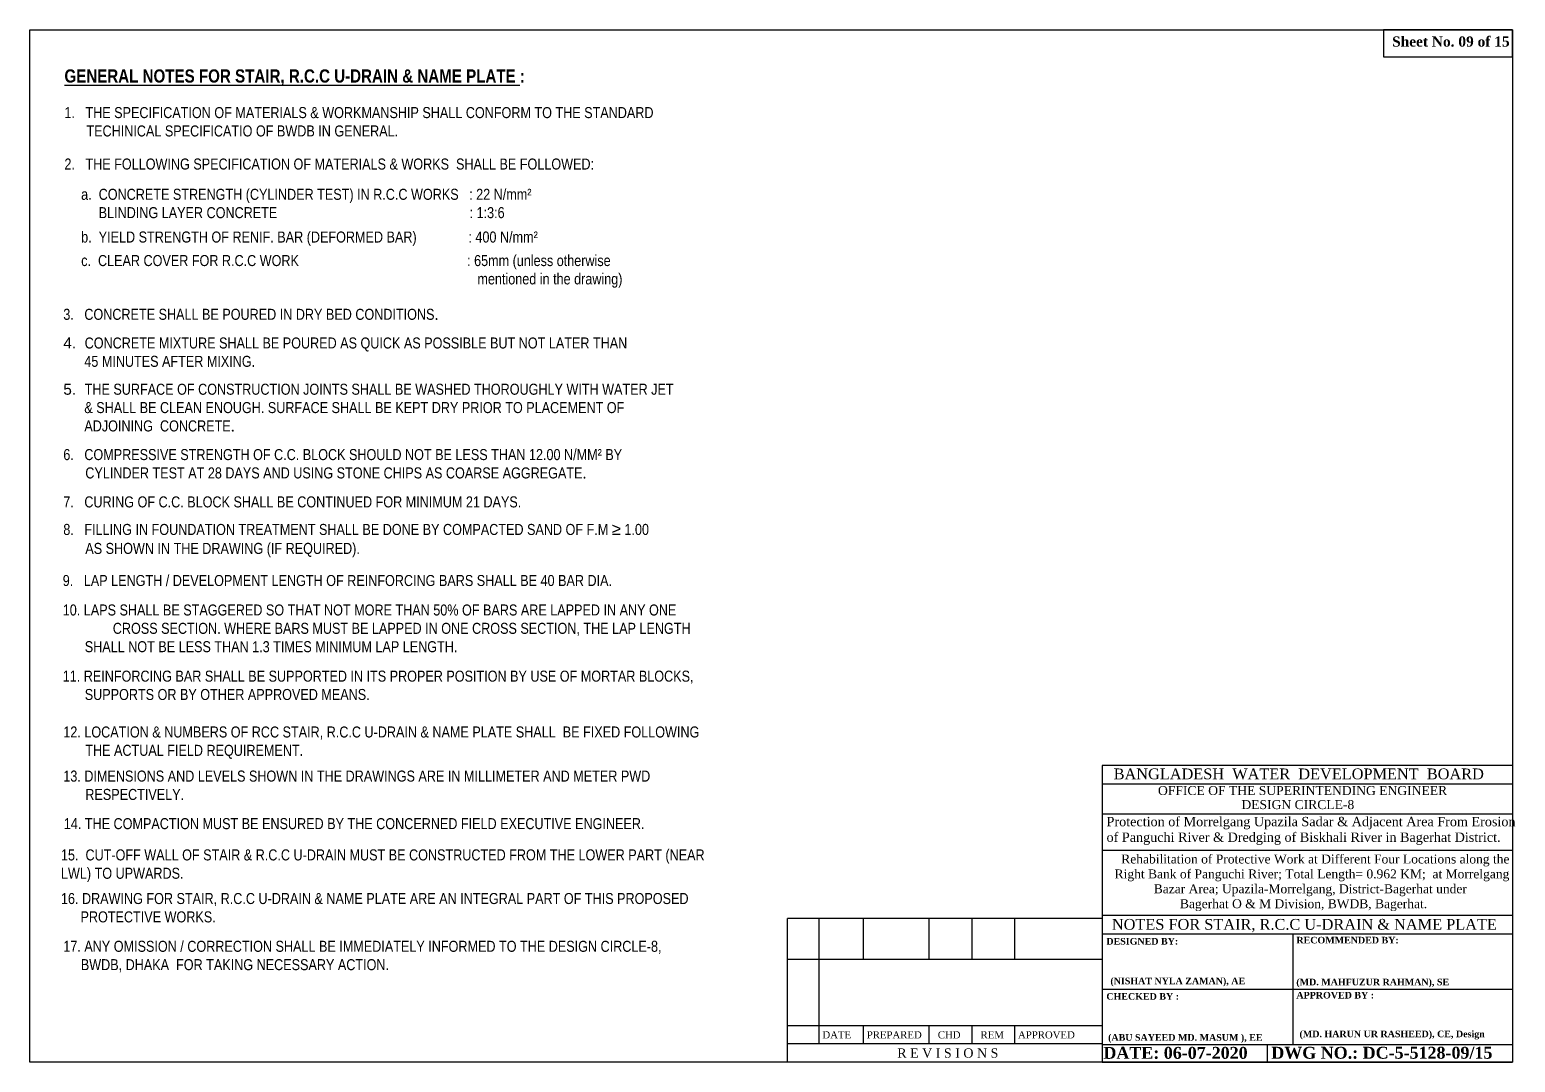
# Model space of a CAD drawing. Header units: metres. Extents: x -1354 to 3686, y -9962 to -7697.
# Drawn here: x 2393.6 to 2504.9, y -7810.9 to -7733.5 of the extents above; entities that cross this region are included whole.
import ezdxf
from ezdxf.enums import TextEntityAlignment as Align

# ---------------------------------------------------------------- set-up
doc = ezdxf.new("R2010")
doc.units = ezdxf.units.M
doc.layers.add('Layer1', color=7, linetype='Continuous', lineweight=13)
doc.layers.add('LINE', color=7, linetype='Continuous')
doc.styles.add('ARIAL NARROW', font='ARIALN.TTF')
doc.styles.add('Kazi_T_H', font='timesbd.ttf')
doc.styles.get("Standard").update_dxf_attribs({"font": 'times.ttf'})
doc.styles.add('TIMES', font='ARIALN.TTF')

msp = doc.modelspace()

# ---------------------------------------------------------------- linework, layer by layer
at = {"color": 0, "linetype": 'Continuous', "lineweight": -3, "ltscale": 0.5}
msp.add_line((2473.954648, -7810.88051), (2504.709596, -7810.88051), dxfattribs=at)
at = {"color": 7, "lineweight": 30, "ltscale": 0.18}
msp.add_lwpolyline([(2504.709596, -7733.518764), (2495.054773, -7733.518764), (2495.054773, -7735.544129), (2504.709596, -7735.544129)], close=True, dxfattribs=at)
at = {"layer": 'Layer1', "color": 7, "lineweight": 30}
msp.add_lwpolyline([(2481.067454, -7810.88051), (2393.610516, -7810.88051), (2393.610516, -7733.518764), (2504.709596, -7733.518764), (2504.709596, -7794.403699), (2504.709596, -7808.35828), (2504.709596, -7810.88051)], close=True, dxfattribs=at)
at = {"layer": 'LINE', "color": 0, "linetype": 'ByBlock', "lineweight": -3, "ltscale": 0.5}
for p, q in [((2473.954648, -7788.64459), (2473.954648, -7810.88051)), ((2504.709596, -7788.64459), (2473.954648, -7788.64459)), ((2504.709596, -7790.050361), (2473.954648, -7790.050361)), ((2504.709596, -7792.281047), (2473.954648, -7792.281047)), ((2504.709596, -7795.00313), (2473.954648, -7795.00313)), ((2473.954648, -7800.109819), (2450.381927, -7800.109819)), ((2450.381927, -7810.88051), (2450.381927, -7800.109819)), ((2452.741837, -7800.109819), (2452.741837, -7809.491904)), ((2456.06298, -7800.109819), (2456.06298, -7803.177703)), ((2460.984257, -7800.109819), (2460.984257, -7803.177703)), ((2464.190283, -7800.109819), (2464.190283, -7803.177703)), ((2467.396308, -7800.109819), (2467.396308, -7803.177703)), ((2504.709596, -7799.889429), (2473.954648, -7799.889429)), ((2504.709596, -7801.281546), (2473.954648, -7801.281546)), ((2488.271518, -7809.535685), (2488.271518, -7801.281546)), ((2473.954648, -7803.177703), (2450.381927, -7803.177703)), ((2473.954648, -7805.408615), (2504.709596, -7805.408615)), ((2473.954648, -7808.157978), (2450.381927, -7808.157978)), ((2456.06298, -7808.157978), (2456.06298, -7809.491904)), ((2460.984257, -7808.157978), (2460.984257, -7809.491904)), ((2464.190283, -7808.157978), (2464.190283, -7809.491904)), ((2467.396308, -7808.157978), (2467.396308, -7809.491904)), ((2473.954648, -7809.491904), (2450.381927, -7809.491904)), ((2473.954648, -7809.535685), (2504.709596, -7809.535685)), ((2486.363366, -7810.88051), (2486.363366, -7809.535685))]:
    msp.add_line(p, q, dxfattribs=at)

# ---------------------------------------------------------------- texts
at = {"color": 7, "lineweight": 30, "ltscale": 0.18, "insert": (2495.691778, -7734.022934), "char_height": 0.76320555, "width": 27.41409531, "attachment_point": 1}
msp.add_mtext('{\\fTimes New Roman|b1|i0|c0|p18;Sheet No. 09 of 15}', dxfattribs=at)
at = {"layer": 'Layer1', "color": 7, "lineweight": 30, "attachment_point": 1}
for s, insert, char_height, width, style in [('{\\fArial Narrow|b1|i0|c0|p34;\\LGENERAL NOTES FOR STAIR, R.C.C U-DRAIN & NAME PLATE\\l :}', (2396.211213, -7736.489437), 0.98962344, 39.21157167, 'TIMES'), ('\\pi-1.649,l1.649,t0,1.649;1.   THE SPECIFICATION OF MATERIALS & WORKMANSHIP SHALL CONFORM TO THE STANDARD TECHINICAL SPECIFICATIO OF BWDB IN GENERAL.', (2396.211213, -7739.315834), 0.8246862, 45.15869838, 'TIMES'), ('2.   THE FOLLOWING SPECIFICATION OF MATERIALS & WORKS  SHALL BE FOLLOWED:', (2396.211213, -7743.169597), 0.8246862, 41.35883992, 'TIMES'), ('a.  CONCRETE STRENGTH (CYLINDER TEST) IN R.C.C WORKS   : 22 N/mm²\\P     BLINDING LAYER CONCRETE^I                                                : 1:3:6', (2397.464746, -7745.438364), 0.8246862, 43.90516585, 'TIMES'), ('b.  YIELD STRENGTH OF RENIF. BAR (DEFORMED BAR)^I          : 400 N/mm²', (2397.464746, -7748.638164), 0.8246862, 43.90516585, 'TIMES'), ('\\pi-29.689,l29.689;c.  {\\H0.9994x;CLEAR COVER FOR R.C.C WORK                                                : 65mm (unless otherwise  mentioned in the drawing)\\P\\pi0,l0;       }  \\P     ', (2397.468869, -7750.401534), 0.8246862, 41.35883992, 'TIMES'), ('\\pi-2.004e+005,l2.004e+005;3.   {\\H0.9998x;\\C256;CONCRETE SHALL BE POURED IN DRY BED CONDITIONS\\fTimes New Roman|b0|i0|c0|p18;.\\fArial Narrow|b0|i0|c0|p34;\\H1x;\\C7; }', (2396.127971, -7754.429179), 0.8246862, 45.24194067, 'TIMES'), ('\\pi-1.6494,l1.6494;{\\fArial|b0|i0|c0|p34;4.  \\fArial Narrow|b0|i0|c0|p34;\\H0.99944x;\\C256;CONCRETE MIXTURE SHALL BE POURED AS QUICK AS POSSIBLE BUT NOT LATER THAN\\P      45 MINUTES AFTER MIXING.}', (2396.127971, -7756.577599), 0.8246862, 45.24194067, 'TIMES'), ('\\pi-2.004e+005,l2.004e+005;{\\fArial|b0|i0|c0|p34;5.  \\fArial Narrow|b0|i0|c0|p34;\\H0.9998x;\\C256;THE SURFACE OF CONSTRUCTION JOINTS SHALL BE WASHED THOROUGHLY WITH WATER JET\\P      & SHALL BE CLEAN ENOUGH. SURFACE SHALL BE KEPT DRY PRIOR TO PLACEMENT OF \\P      ADJOINING  CONCRETE\\fTimes New Roman|b0|i0|c0|p18;.}', (2396.127971, -7760.041636), 0.8246862, 56.81138858, 'TIMES'), ('\\pi-1.649,l1.649,t1.649;6.   {\\H0.9996x;\\C256;COMPRESSIVE STRENGTH OF C.C. BLOCK SHOULD NOT BE LESS THAN 12.00 N/MM² BY CYLINDER TEST AT 28 DAYS AND USING STONE CHIPS AS COARSE AGGREGATE\\fTimes New Roman|b0|i0|c0|p18;. }', (2396.127971, -7764.93816), 0.8246862, 45.30084597, 'TIMES'), ('\\pi-1.6494,l1.6494,t1.6494;7.   {\\H0.99963x;\\C256;CURING OF C.C. BLOCK SHALL BE CONTINUED FOR MINIMUM 21 DAYS.}', (2396.127971, -7768.483075), 0.8246862, 45.30084597, 'TIMES'), ('\\pi-1.649,l1.649;8.   FILLING IN FOUNDATION TREATMENT SHALL BE DONE BY COMPACTED SAND OF F.M {\\H1.083x;≥\\H0.9234x; 1.00 AS SHOWN IN THE DRAWING (IF REQUIRED). }', (2396.127971, -7770.478869), 0.8246862, 45.24194067, 'TIMES'), ('\\pt1.649;9.   LAP LENGTH / DEVELOPMENT LENGTH OF REINFORCING BARS SHALL BE 40 BAR DIA.\\P\\ptz;{\\H0.6063x;\\P\\pi-1.649,l1.649,t0,1.649;\\H1.649x;\\C256;10. LAPS SHALL BE STAGGERED SO THAT NOT MORE THAN 50% OF BARS ARE LAPPED IN ANY ONE               CROSS SECTION. WHERE BARS MUST BE LAPPED IN ONE CROSS SECTION, THE LAP LENGTH SHALL NOT BE LESS THAN 1.3 TIMES MINIMUM LAP LENGTH.\\P\\pi0,l0,tz;\\H0.6065x;\\P\\pi-1.649,l1.649,t1.649;\\H1.648x;11. REINFORCING BAR SHALL BE SUPPORTED IN ITS PROPER POSITION BY USE OF MORTAR BLOCKS, SUPPORTS OR BY OTHER APPROVED MEANS.\\P\\P\\P\\pi0,l0,tz;}\\P\\P\\P\\P\\P\\P\\P\\P   ', (2396.086973, -7774.373339), 0.8246862, 47.43365574, 'ARIAL NARROW'), ('\\pi-1.649,l1.649,t1.649;\\P12. LOCATION & NUMBERS OF RCC STAIR, R.C.C U-DRAIN & NAME PLATE SHALL  BE FIXED FOLLOWING THE ACTUAL FIELD REQUIREMENT.', (2396.127971, -7784.346868), 0.8246862, 49.19198087, 'TIMES'), ('\\pi-1.649,l1.649;13. DIMENSIONS AND LEVELS SHOWN IN THE DRAWINGS ARE IN MILLIMETER AND METER PWD RESPECTIVELY.', (2396.127971, -7789.026228), 0.8246862, 45.24194067, 'TIMES'), ('\\pi-390,l390;14. THE COMPACTION MUST BE ENSURED BY THE CONCERNED FIELD EXECUTIVE ENGINEER.', (2396.16474, -7792.588844), 0.8246862, 57.41064421, 'TIMES'), ('{\\fTimes New Roman|b1|i0|c0|p18;\\L }\\P\\pl2.656;{\\H0.3145x;\\P\\P\\pi-1.468,l4.123;}15.  CUT-OFF WALL OF STAIR & R.C.C U-DRAIN MUST BE CONSTRUCTED FROM THE LOWER PART (NEAR     LWL) TO UPWARDS.\\P\\pi-1.468,l4.123;{\\H0.3774x;\\P\\pi-1.468,l4.123,t4.123,4.123;}16. DRAWING FOR STAIR, R.C.C U-DRAIN & NAME PLATE ARE AN INTEGRAL PART OF THIS PROPOSED       PROTECTIVE WORKS.   \\P\\pi0,l2.656,tz;\\P       ', (2393.295321, -7792.691288), 0.8246862, 52.60756216, 'TIMES'), ('\\pi-390,l390;17. ANY OMISSION / CORRECTION SHALL BE IMMEDIATELY INFORMED TO THE DESIGN CIRCLE-8,\\P     BWDB, DHAKA  FOR TAKING NECESSARY ACTION.  ', (2396.126323, -7801.779094), 0.8246862, 45.24194067, 'TIMES')]:
    msp.add_mtext(s, dxfattribs=dict(at, insert=insert, char_height=char_height, width=width, style=style))
at = {"layer": 'LINE', "color": 0, "linetype": 'ByBlock', "lineweight": -3, "ltscale": 0.5}
for s, height, p in [('BANGLADESH  WATER  DEVELOPMENT  BOARD', 0.80824714, (2488.697378, -7789.677841)), ('OFFICE OF THE SUPERINTENDING ENGINEER', 0.67413024, (2488.981527, -7790.856704)), ('DESIGN CIRCLE-8', 0.67413024, (2488.626641, -7791.911074)), ('NOTES FOR STAIR, R.C.C U-DRAIN & NAME PLATE ', 0.80895629, (2489.27095, -7800.950202)), ('R E V I S I O N S', 0.69430301, (2462.400204, -7810.533358))]:
    msp.add_text(s, height=height, dxfattribs=at).set_placement(p, align=Align.CENTER)
at = {"layer": 'LINE', "color": 0, "linetype": 'ByBlock', "lineweight": -3, "ltscale": 0.5, "style": 'Kazi_T_H'}
for s, height, p in [('DESIGNED BY:', 0.49524832, (2474.279282, -7802.063378)), ('RECOMMENDED BY:', 0.49524832, (2488.519142, -7801.974894)), ('(NISHAT NYLA ZAMAN), AE', 0.49524832, (2474.581917, -7805.035247)), ('(MD. MAHFUZUR RAHMAN), SE ', 0.49524832, (2488.514703, -7805.113817)), ('CHECKED BY :', 0.49524832, (2474.279282, -7806.190447)), ('APPROVED BY :', 0.49524832, (2488.519142, -7806.101963)), ('(ABU SAYEED MD. MASUM ), EE', 0.49524832, (2474.410035, -7809.265682)), ('DATE: 06-07-2020', 0.89144698, (2474.056946, -7810.620762)), ('DWG NO.: DC-5-5128-09/15', 0.89144698, (2486.63915, -7810.611765))]:
    msp.add_text(s, height=height, dxfattribs=at).set_placement(p)
at = {"layer": 'LINE', "color": 0, "linetype": 'ByBlock', "lineweight": -3, "ltscale": 0.5}
for s, p in [('DATE', (2453.008622, -7809.091726)), ('PREPARED', (2456.329765, -7809.091726)), ('CHD', (2461.65122, -7809.091726)), ('REM', (2464.857245, -7809.091726)), ('APPROVED', (2467.663093, -7809.091726))]:
    msp.add_text(s, height=0.5335701, dxfattribs=at).set_placement(p)
for s, insert, char_height, width, attachment_point in [('{\\fTimes New Roman|b1|i0|c0|p18;  }Protection of Morrelgang Upazila Sadar & Adjacent Area From Erosion    \\P  of Panguchi River & Dredging of Biskhali River in Bagerhat District.', (2473.766179, -7792.495203), 0.701735265, 31.18743631, 1), ('                   Rehabilitation of Protective Work at Different Four Locations along the \\P                 Right Bank of Panguchi River; Total Length= 0.962 KM;  at Morrelgang\\P                Bazar Area; Upazila-Morrelgang, District-Bagerhat under \\P            Bagerhat O & M Division, BWDB, Bagerhat.', (2487.537066, -7795.3161), 0.67, 42.14307159, 2)]:
    msp.add_mtext(s, dxfattribs=dict(at, insert=insert, char_height=char_height, width=width, attachment_point=attachment_point))
at = {"layer": 'LINE', "color": 0, "linetype": 'ByBlock', "lineweight": -3, "ltscale": 0.5, "insert": (2495.693426, -7808.508484), "char_height": 0.49524832, "width": 14.47510883, "attachment_point": 2, "style": 'Kazi_T_H'}
msp.add_mtext('(MD. HARUN UR RASHEED), CE, Design', dxfattribs=at)

doc.saveas('drawing.dxf')
